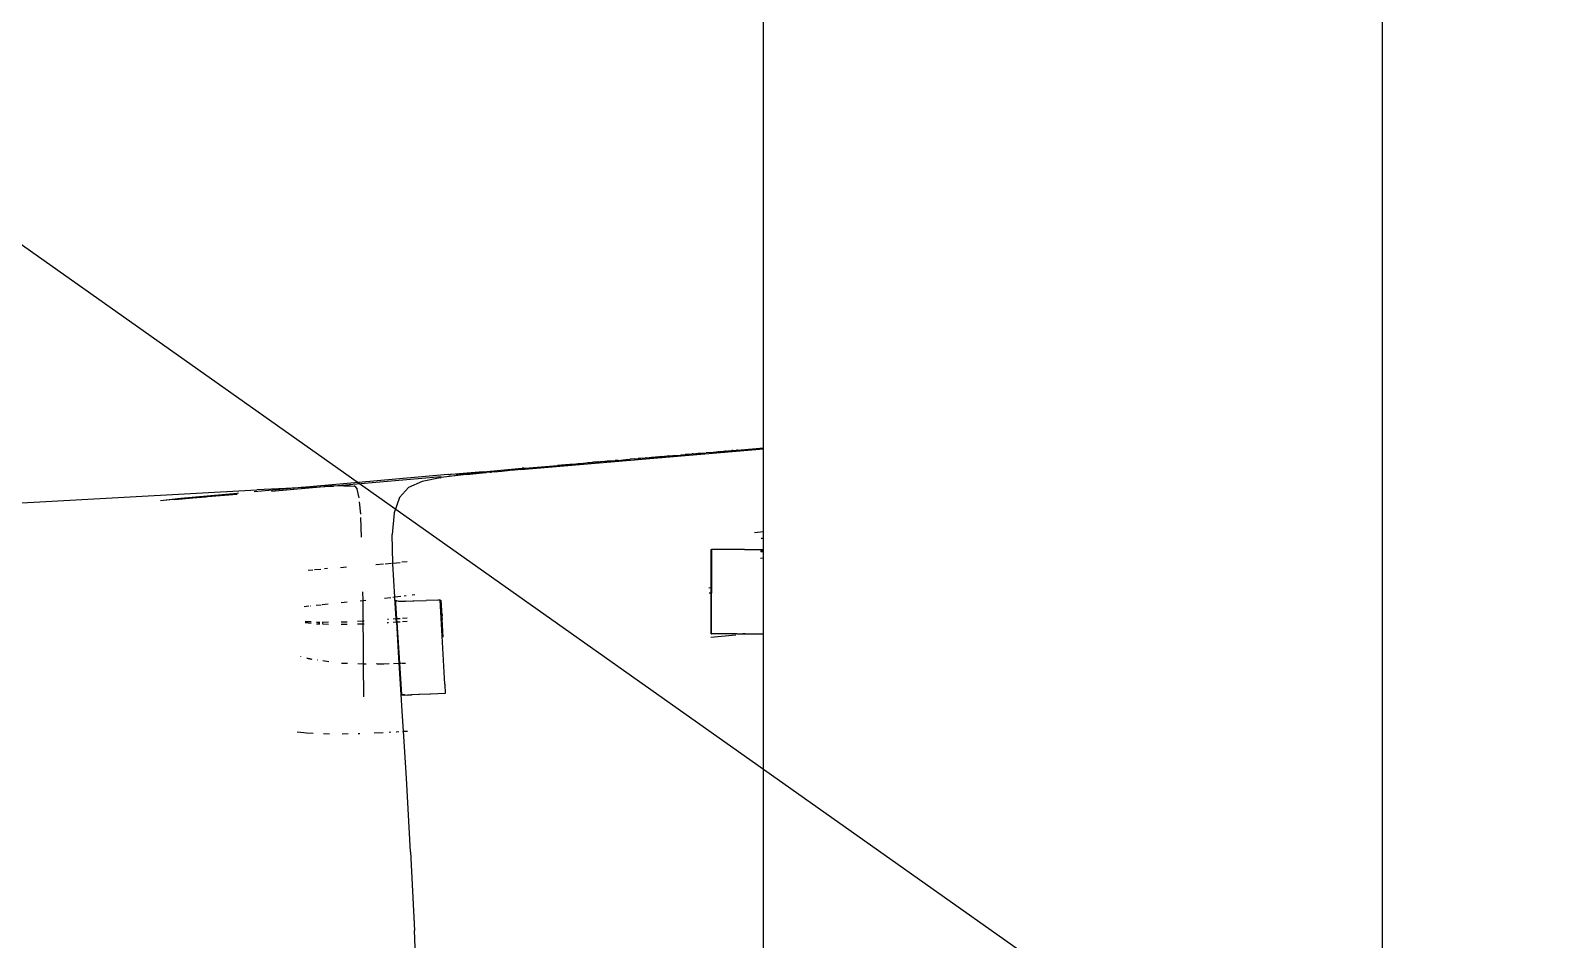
# Model space of a CAD drawing. Header units: millimetres. Extents: x -41292 to 298682, y -22072 to 33155.
# Drawn here: x 29823.4 to 30244.7, y -6070.8 to -5821.1 of the extents above; entities that cross this region are included whole.
import ezdxf

# ---------------------------------------------------------------- set-up
doc = ezdxf.new("R2010")
doc.units = ezdxf.units.MM
doc.layers.add('벽1', color=2, linetype='Continuous')

# ---------------------------------------------------------------- blocks, each defined once
blk = doc.blocks.new('rmfnasesx')
for p, q in [((57657.95, 10483.01), (57657.95, 8943.01)), ((57487.95, 9576.63), (57487.95, 9759.28)), ((57421.29, 9570.69), (57487.95, 9576.44)), ((57480.85, 9576.03), (57487.95, 9576.63)), ((57487.95, 9576.44), (57487.95, 9576.63)), ((57487.95, 9553.65), (57487.95, 9576.44)), ((57434.62, 9572.1), (57431.37, 9571.86)), ((57432.36, 9571.84), (57432.68, 9571.87)), ((57432.68, 9571.87), (57432.84, 9571.89)), ((57433.16, 9571.91), (57432.84, 9571.89)), ((57433.16, 9571.91), (57433.58, 9571.95)), ((57433.65, 9571.94), (57433.58, 9571.95)), ((57433.68, 9571.96), (57433.65, 9571.94)), ((57433.68, 9571.96), (57433.78, 9571.97)), ((57433.78, 9571.97), (57434.86, 9572.05)), ((57434.62, 9572.1), (57434.84, 9572.06)), ((57434.84, 9572.06), (57435.64, 9572.12)), ((57435.64, 9572.12), (57434.86, 9572.05)), ((57435.64, 9572.12), (57435.66, 9572.14)), ((57435.66, 9572.14), (57435.97, 9572.16)), ((57435.97, 9572.16), (57436.1, 9572.16)), ((57436.1, 9572.16), (57436.41, 9572.19)), ((57437.07, 9572.26), (57436.41, 9572.19)), ((57437.11, 9572.27), (57437.07, 9572.26)), ((57437.38, 9572.29), (57437.11, 9572.27)), ((57438.4, 9572.38), (57437.38, 9572.29)), ((57439.22, 9572.48), (57438.4, 9572.38)), ((57439.69, 9572.56), (57439.22, 9572.48)), ((57439.69, 9572.56), (57441.29, 9572.71)), ((57440.13, 9572.54), (57439.69, 9572.56)), ((57440.89, 9572.6), (57440.13, 9572.54)), ((57441.95, 9572.7), (57440.89, 9572.6)), ((57442.41, 9572.8), (57441.29, 9572.71)), ((57442.58, 9572.77), (57441.95, 9572.7)), ((57442.44, 9572.8), (57442.41, 9572.8)), ((57442.44, 9572.8), (57442.59, 9572.82)), ((57442.44, 9572.8), (57442.58, 9572.77)), ((57442.82, 9572.77), (57442.58, 9572.77)), ((57442.82, 9572.77), (57442.59, 9572.82)), ((57443.21, 9572.81), (57442.82, 9572.77)), ((57443.42, 9572.82), (57443.21, 9572.81)), ((57444.38, 9572.92), (57443.42, 9572.82)), ((57444.59, 9572.93), (57444.38, 9572.92)), ((57444.76, 9572.95), (57444.59, 9572.93)), ((57444.8, 9572.95), (57444.76, 9572.95)), ((57444.86, 9572.96), (57444.8, 9572.95)), ((57444.99, 9572.97), (57444.86, 9572.96)), ((57444.99, 9572.97), (57445.11, 9572.98)), ((57445.23, 9572.98), (57445.11, 9572.98)), ((57445.41, 9573), (57445.23, 9572.98)), ((57445.75, 9573.03), (57445.41, 9573)), ((57445.95, 9573.05), (57445.75, 9573.03)), ((57446.01, 9573.05), (57445.95, 9573.05)), ((57446.01, 9573.05), (57446.22, 9573.08)), ((57446.22, 9573.08), (57446.26, 9573.08)), ((57446.26, 9573.08), (57446.46, 9573.09)), ((57446.46, 9573.09), (57446.6, 9573.14)), ((57446.6, 9573.14), (57446.7, 9573.12)), ((57446.7, 9573.12), (57447.25, 9573.15)), ((57447.27, 9573.17), (57447.25, 9573.15)), ((57447.52, 9573.19), (57447.27, 9573.17)), ((57447.72, 9573.19), (57447.52, 9573.19)), ((57448.03, 9573.22), (57447.72, 9573.19)), ((57448.03, 9573.22), (57450.18, 9573.42)), ((57450.18, 9573.42), (57451.22, 9573.54)), ((57451.22, 9573.54), (57451.29, 9573.53)), ((57452.52, 9573.62), (57451.29, 9573.53)), ((57452.52, 9573.62), (57453.53, 9573.71)), ((57453.58, 9573.71), (57453.53, 9573.71)), ((57454.06, 9573.75), (57453.58, 9573.71)), ((57454.22, 9573.77), (57454.06, 9573.75)), ((57454.68, 9573.81), (57454.22, 9573.77)), ((57454.68, 9573.81), (57454.76, 9573.81)), ((57454.76, 9573.81), (57454.92, 9573.83)), ((57454.92, 9573.83), (57455.01, 9573.84)), ((57455.01, 9573.84), (57455.52, 9573.88)), ((57455.59, 9573.88), (57455.52, 9573.88)), ((57455.7, 9573.9), (57455.59, 9573.88)), ((57455.7, 9573.9), (57455.86, 9573.91)), ((57455.86, 9573.91), (57456, 9573.92)), ((57456, 9573.92), (57456.11, 9573.93)), ((57456.11, 9573.93), (57456.26, 9573.94)), ((57456.26, 9573.94), (57456.31, 9573.95)), ((57456.31, 9573.95), (57456.34, 9573.95)), ((57456.34, 9573.95), (57456.37, 9573.95)), ((57456.37, 9573.95), (57456.42, 9573.96)), ((57456.42, 9573.96), (57456.62, 9573.98)), ((57456.62, 9573.98), (57456.73, 9573.98)), ((57456.73, 9573.98), (57456.87, 9573.99)), ((57456.87, 9573.99), (57456.91, 9574)), ((57456.91, 9574), (57457, 9574.01)), ((57457, 9574.01), (57457.19, 9574.02)), ((57457.29, 9574.03), (57457.19, 9574.02)), ((57457.6, 9574.06), (57457.29, 9574.03)), ((57457.6, 9574.06), (57457.65, 9574.06)), ((57457.65, 9574.06), (57457.77, 9574.08)), ((57457.77, 9574.08), (57458, 9574.09)), ((57458, 9574.09), (57458.23, 9574.11)), ((57458.23, 9574.11), (57458.26, 9574.12)), ((57458.3, 9574.12), (57458.26, 9574.12)), ((57458.36, 9574.14), (57458.3, 9574.12)), ((57458.47, 9574.13), (57458.36, 9574.14)), ((57458.71, 9574.15), (57458.47, 9574.13)), ((57458.99, 9574.17), (57458.71, 9574.15)), ((57458.99, 9574.17), (57459.27, 9574.22)), ((57459.27, 9574.22), (57459.33, 9574.23)), ((57459.33, 9574.23), (57459.41, 9574.21)), ((57459.41, 9574.21), (57459.43, 9574.24)), ((57459.47, 9574.22), (57459.41, 9574.21)), ((57459.43, 9574.24), (57459.47, 9574.22)), ((57459.47, 9574.22), (57459.6, 9574.25)), ((57459.61, 9574.23), (57459.47, 9574.22)), ((57459.68, 9574.23), (57459.6, 9574.25)), ((57459.68, 9574.23), (57459.61, 9574.23)), ((57459.86, 9574.27), (57459.68, 9574.23)), ((57459.86, 9574.27), (57459.98, 9574.26)), ((57459.98, 9574.26), (57460.19, 9574.28)), ((57460.19, 9574.28), (57460.26, 9574.3)), ((57460.26, 9574.3), (57460.8, 9574.35)), ((57460.8, 9574.35), (57461.1, 9574.36)), ((57461.1, 9574.36), (57461.5, 9574.41)), ((57461.78, 9574.43), (57461.5, 9574.41)), ((57461.78, 9574.43), (57461.87, 9574.43)), ((57461.87, 9574.43), (57462.19, 9574.45)), ((57462.19, 9574.45), (57462.54, 9574.48)), ((57462.54, 9574.48), (57462.56, 9574.48)), ((57462.56, 9574.48), (57463.08, 9574.54)), ((57463.08, 9574.54), (57463.12, 9574.53)), ((57463.12, 9574.53), (57463.41, 9574.56)), ((57463.41, 9574.56), (57463.81, 9574.59)), ((57463.81, 9574.59), (57465.04, 9574.69)), ((57465.04, 9574.69), (57465.11, 9574.7)), ((57465.11, 9574.7), (57465.47, 9574.73)), ((57465.47, 9574.73), (57465.55, 9574.74)), ((57465.55, 9574.74), (57465.92, 9574.77)), ((57465.92, 9574.77), (57466.45, 9574.82)), ((57466.57, 9574.83), (57466.45, 9574.82)), ((57466.93, 9574.86), (57466.57, 9574.83)), ((57467.17, 9574.88), (57466.93, 9574.86)), ((57467.45, 9574.9), (57467.17, 9574.88)), ((57467.45, 9574.9), (57467.62, 9574.92)), ((57467.62, 9574.92), (57467.66, 9574.92)), ((57467.66, 9574.92), (57467.8, 9574.93)), ((57467.8, 9574.93), (57468.06, 9574.95)), ((57468.06, 9574.95), (57468.12, 9574.96)), ((57468.12, 9574.96), (57468.3, 9574.97)), ((57468.35, 9574.98), (57468.3, 9574.97)), ((57468.54, 9574.99), (57468.35, 9574.98)), ((57468.68, 9575.01), (57468.54, 9574.99)), ((57468.68, 9575.01), (57468.72, 9575.01)), ((57468.72, 9575.01), (57468.77, 9575.01)), ((57468.77, 9575.01), (57468.88, 9575.02)), ((57468.88, 9575.02), (57468.92, 9575.02)), ((57468.92, 9575.02), (57468.97, 9575.03)), ((57468.97, 9575.03), (57469.06, 9575.04)), ((57469.06, 9575.04), (57469.22, 9575.05)), ((57469.22, 9575.05), (57469.28, 9575.06)), ((57469.28, 9575.06), (57469.33, 9575.06)), ((57469.33, 9575.06), (57469.44, 9575.08)), ((57469.44, 9575.08), (57469.84, 9575.1)), ((57469.84, 9575.1), (57469.9, 9575.11)), ((57469.9, 9575.11), (57470.03, 9575.12)), ((57470.11, 9575.13), (57470.03, 9575.12)), ((57470.11, 9575.13), (57470.14, 9575.13)), ((57470.33, 9575.14), (57470.14, 9575.13)), ((57470.36, 9575.15), (57470.33, 9575.14)), ((57470.36, 9575.15), (57470.45, 9575.15)), ((57470.45, 9575.15), (57470.5, 9575.16)), ((57470.5, 9575.16), (57470.55, 9575.16)), ((57470.55, 9575.16), (57470.68, 9575.17)), ((57470.68, 9575.17), (57470.89, 9575.19)), ((57470.89, 9575.19), (57472.17, 9575.3)), ((57473.34, 9575.4), (57472.17, 9575.3)), ((57473.34, 9575.4), (57473.46, 9575.41)), ((57473.46, 9575.41), (57473.64, 9575.42)), ((57473.64, 9575.42), (57474.1, 9575.47)), ((57474.1, 9575.47), (57474.16, 9575.47)), ((57474.16, 9575.47), (57474.39, 9575.49)), ((57474.39, 9575.49), (57474.78, 9575.52)), ((57474.78, 9575.52), (57475.01, 9575.54)), ((57475.01, 9575.54), (57475.51, 9575.58)), ((57475.79, 9575.61), (57475.51, 9575.58)), ((57475.79, 9575.61), (57476.02, 9575.62)), ((57476.02, 9575.62), (57476.76, 9575.69)), ((57476.76, 9575.69), (57476.79, 9575.69)), ((57476.79, 9575.69), (57477.04, 9575.71)), ((57477.04, 9575.71), (57477.23, 9575.73)), ((57477.23, 9575.73), (57477.38, 9575.74)), ((57477.62, 9575.76), (57477.38, 9575.74)), ((57477.67, 9575.77), (57477.62, 9575.76)), ((57477.67, 9575.77), (57477.84, 9575.78)), ((57477.84, 9575.78), (57477.95, 9575.79)), ((57477.95, 9575.79), (57477.99, 9575.79)), ((57477.99, 9575.79), (57478.24, 9575.81)), ((57478.24, 9575.81), (57478.45, 9575.83)), ((57478.45, 9575.83), (57478.7, 9575.85)), ((57478.7, 9575.85), (57478.84, 9575.86)), ((57478.84, 9575.86), (57478.95, 9575.87)), ((57478.95, 9575.87), (57479, 9575.88)), ((57479, 9575.88), (57479.14, 9575.89)), ((57479.14, 9575.89), (57479.2, 9575.89)), ((57479.2, 9575.89), (57479.25, 9575.9)), ((57479.51, 9575.92), (57479.25, 9575.9)), ((57479.51, 9575.92), (57479.57, 9575.92)), ((57479.57, 9575.92), (57479.6, 9575.93)), ((57479.6, 9575.93), (57479.73, 9575.94)), ((57479.73, 9575.94), (57479.99, 9575.96)), ((57479.99, 9575.96), (57480.02, 9575.96)), ((57480.02, 9575.96), (57480.08, 9575.97)), ((57480.08, 9575.97), (57480.11, 9575.97)), ((57480.11, 9575.97), (57480.23, 9575.98)), ((57480.23, 9575.98), (57480.29, 9575.98)), ((57480.29, 9575.98), (57480.52, 9576)), ((57480.52, 9576), (57480.65, 9576.01)), ((57480.76, 9576.02), (57480.65, 9576.01)), ((57480.85, 9576.03), (57480.76, 9576.02)), ((57369.89, 9566.25), (57399.39, 9568.81)), ((57401.24, 9569.3), (57380.83, 9567.53)), ((57399.12, 9568.47), (57394.17, 9567.44)), ((57399.12, 9568.47), (57399.4, 9568.5)), ((57405.5, 9569.21), (57399.4, 9568.5)), ((57401.39, 9569.31), (57401.24, 9569.3)), ((57401.39, 9569.31), (57401.53, 9569.32)), ((57401.53, 9569.32), (57401.65, 9569.31)), ((57401.65, 9569.31), (57401.68, 9569.33)), ((57401.68, 9569.33), (57401.85, 9569.35)), ((57402.04, 9569.35), (57401.85, 9569.35)), ((57402.04, 9569.35), (57402.13, 9569.36)), ((57410.99, 9570.11), (57402.13, 9569.36)), ((57405.5, 9569.21), (57403.11, 9568.99)), ((57410.7, 9569.78), (57403.56, 9569.17)), ((57406.49, 9569.31), (57405.5, 9569.21)), ((57406.49, 9569.31), (57410.7, 9569.78)), ((57410.79, 9569.79), (57410.7, 9569.78)), ((57410.79, 9569.79), (57411.54, 9569.87)), ((57410.99, 9570.11), (57421.67, 9571.04)), ((57411.54, 9569.87), (57411.8, 9569.9)), ((57411.8, 9569.9), (57411.87, 9569.91)), ((57412.9, 9569.97), (57411.87, 9569.91)), ((57412.9, 9569.97), (57413.25, 9570)), ((57413.98, 9570.08), (57413.25, 9570)), ((57413.98, 9570.08), (57416.06, 9570.28)), ((57421.29, 9570.69), (57416.06, 9570.28)), ((57416.06, 9570.28), (57417.61, 9570.46)), ((57417.61, 9570.46), (57417.97, 9570.5)), ((57417.97, 9570.5), (57418.26, 9570.53)), ((57418.26, 9570.53), (57419.5, 9570.65)), ((57419.5, 9570.65), (57419.57, 9570.65)), ((57419.57, 9570.65), (57421.47, 9570.84)), ((57421.47, 9570.84), (57421.91, 9570.88)), ((57422.05, 9571.08), (57421.67, 9571.04)), ((57421.91, 9570.88), (57421.94, 9570.88)), ((57421.94, 9570.88), (57422, 9570.89)), ((57422.13, 9570.9), (57422, 9570.89)), ((57422.1, 9571.07), (57422.05, 9571.08)), ((57422.1, 9571.07), (57422.21, 9571.09)), ((57422.13, 9570.9), (57422.17, 9570.9)), ((57422.17, 9570.9), (57422.75, 9570.96)), ((57422.21, 9571.09), (57422.41, 9571.11)), ((57422.41, 9571.11), (57422.46, 9571.11)), ((57422.46, 9571.11), (57422.53, 9571.11)), ((57422.53, 9571.11), (57431.37, 9571.86)), ((57422.75, 9570.96), (57422.82, 9570.94)), ((57423.33, 9571.01), (57422.82, 9570.94)), ((57423.66, 9571.04), (57423.33, 9571.01)), ((57423.74, 9571.05), (57423.66, 9571.04)), ((57423.91, 9571.04), (57423.74, 9571.05)), ((57424.32, 9571.1), (57423.91, 9571.04)), ((57424.59, 9571.1), (57424.32, 9571.1)), ((57424.88, 9571.15), (57424.59, 9571.1)), ((57425, 9571.14), (57424.88, 9571.15)), ((57425, 9571.14), (57425.27, 9571.17)), ((57425.27, 9571.17), (57425.68, 9571.23)), ((57425.68, 9571.23), (57431.28, 9571.74)), ((57431.28, 9571.74), (57432.32, 9571.84)), ((57432.32, 9571.84), (57432.36, 9571.84)), ((57222.8, 9558.16), (57348.73, 9565.1)), ((57343.33, 9564.17), (57327.9, 9562.71)), ((57335.18, 9563.26), (57343.37, 9563.97)), ((57343.71, 9564.21), (57343.33, 9564.17)), ((57360.12, 9565.69), (57348.04, 9564.6)), ((57356.72, 9565.53), (57348.73, 9565.1)), ((57352.81, 9564.78), (57367.16, 9566.02)), ((57360.12, 9565.69), (57356.72, 9565.53)), ((57360.94, 9565.73), (57360.12, 9565.69)), ((57360.94, 9565.73), (57362.7, 9565.82)), ((57361.25, 9565.8), (57360.94, 9565.73)), ((57380.83, 9567.53), (57361.25, 9565.8)), ((57362.7, 9565.82), (57365.97, 9565.97)), ((57365.97, 9565.97), (57367.16, 9566.02)), ((57367.16, 9566.02), (57367.23, 9566.02)), ((57367.23, 9566.02), (57367.44, 9566.03)), ((57369.89, 9566.25), (57367.44, 9566.03)), ((57367.44, 9566.03), (57369.81, 9566.13)), ((57372.69, 9566.2), (57369.81, 9566.13)), ((57372.69, 9566.2), (57374.56, 9566.19)), ((57374.56, 9566.19), (57375.48, 9566.12)), ((57375.7, 9566.1), (57375.48, 9566.12)), ((57375.7, 9566.1), (57376.35, 9565.27)), ((57376.88, 9562.92), (57376.35, 9565.27)), ((57387.93, 9562.99), (57390.42, 9565.73)), ((57394.17, 9567.44), (57390.42, 9565.73)), ((57327.9, 9562.71), (57322.3, 9562.13)), ((57325.83, 9562.45), (57322.3, 9562.13)), ((57326.22, 9562.47), (57325.83, 9562.45)), ((57326.22, 9562.47), (57331.15, 9562.9)), ((57331.15, 9562.9), (57334.78, 9563.22)), ((57334.78, 9563.22), (57335.18, 9563.26)), ((57377.3, 9558.45), (57376.98, 9561.84)), ((57387.93, 9562.99), (57386.53, 9558.84)), ((57377.57, 9552.16), (57377.34, 9557.52)), ((57386.53, 9558.84), (57385.99, 9552.89)), ((57386.13, 9545.02), (57385.96, 9552.89)), ((57386.13, 9545.02), (57385.99, 9552.89)), ((57485.51, 9553.44), (57487.95, 9553.65)), ((57487.32, 9551.64), (57487.35, 9551.7)), ((57487.35, 9551.7), (57487.41, 9551.78)), ((57487.41, 9551.78), (57487.47, 9551.83)), ((57487.47, 9551.83), (57487.55, 9551.86)), ((57487.55, 9551.86), (57487.64, 9551.88)), ((57487.64, 9551.88), (57487.72, 9551.89)), ((57487.95, 9548.74), (57487.95, 9553.65)), ((57473.58, 9544.92), (57473.58, 9548.74)), ((57473.58, 9548.74), (57473.65, 9548.74)), ((57473.65, 9548.74), (57473.65, 9544.93)), ((57482.41, 9548.74), (57473.65, 9548.74)), ((57482.47, 9548.74), (57482.41, 9548.74)), ((57482.72, 9548.74), (57482.47, 9548.74)), ((57482.72, 9548.74), (57487.37, 9548.74)), ((57487.48, 9548.22), (57487.13, 9548.19)), ((57487.22, 9548.18), (57487.13, 9548.19)), ((57487.22, 9548.18), (57487.3, 9548.23)), ((57487.38, 9548.23), (57487.3, 9548.23)), ((57487.34, 9548.16), (57487.48, 9548.22)), ((57487.37, 9548.65), (57487.37, 9548.74)), ((57487.37, 9548.74), (57487.95, 9548.74)), ((57487.39, 9548.51), (57487.37, 9548.65)), ((57487.38, 9548.23), (57487.57, 9548.25)), ((57487.38, 9548.23), (57487.55, 9548.24)), ((57487.38, 9548.23), (57487.48, 9548.22)), ((57487.4, 9548.4), (57487.39, 9548.51)), ((57487.42, 9548.32), (57487.4, 9548.4)), ((57487.55, 9548.24), (57487.41, 9548.23)), ((57487.41, 9548.23), (57487.48, 9548.22)), ((57487.44, 9548.28), (57487.42, 9548.32)), ((57487.48, 9548.25), (57487.44, 9548.28)), ((57487.52, 9548.25), (57487.48, 9548.25)), ((57487.48, 9548.22), (57487.52, 9548.25)), ((57487.48, 9548.22), (57487.6, 9548.24)), ((57487.57, 9548.25), (57487.52, 9548.25)), ((57487.52, 9548.25), (57487.59, 9548.22)), ((57487.55, 9548.24), (57487.64, 9548.25)), ((57487.6, 9548.24), (57487.55, 9548.24)), ((57487.64, 9548.25), (57487.57, 9548.25)), ((57487.59, 9548.22), (57487.68, 9548.25)), ((57487.73, 9548.21), (57487.59, 9548.22)), ((57487.59, 9548.22), (57487.73, 9548.21)), ((57487.68, 9548.25), (57487.6, 9548.24)), ((57487.68, 9548.25), (57487.64, 9548.25)), ((57487.73, 9548.25), (57487.68, 9548.25)), ((57487.79, 9548.26), (57487.73, 9548.21)), ((57487.76, 9548.25), (57487.73, 9548.25)), ((57487.73, 9548.21), (57487.95, 9548.24)), ((57487.94, 9548.21), (57487.73, 9548.21)), ((57487.79, 9548.26), (57487.76, 9548.25)), ((57487.82, 9548.26), (57487.79, 9548.26)), ((57487.87, 9548.26), (57487.82, 9548.26)), ((57487.91, 9548.27), (57487.87, 9548.26)), ((57487.95, 9548.26), (57487.91, 9548.27)), ((57487.95, 9548.27), (57487.91, 9548.27)), ((57487.94, 9548.21), (57487.95, 9548.74)), ((57487.95, 9546.38), (57487.94, 9548.21)), ((57362.9, 9543.05), (57364.16, 9543.16)), ((57364.59, 9543.2), (57366.36, 9543.35)), ((57368.18, 9543.5), (57367.38, 9543.43)), ((57371.77, 9543.8), (57373.44, 9543.95)), ((57381.43, 9544.62), (57383.58, 9544.8)), ((57384.06, 9544.84), (57385.74, 9544.99)), ((57385.96, 9545.01), (57386.13, 9545.02)), ((57386.13, 9545.02), (57388.19, 9545.19)), ((57386.13, 9544.77), (57386.13, 9545.02)), ((57386.66, 9535.65), (57386.13, 9544.77)), ((57390.11, 9545.36), (57388.56, 9545.23)), ((57473.58, 9544.92), (57473.65, 9544.93)), ((57473.58, 9542.75), (57473.58, 9544.92)), ((57473.59, 9538.27), (57473.58, 9542.75)), ((57473.65, 9544.93), (57473.66, 9538.29)), ((57487.1, 9546.3), (57487.15, 9546.3)), ((57487.95, 9546.38), (57487.15, 9546.3)), ((57487.95, 9525.53), (57487.95, 9546.38)), ((57472.98, 9538.2), (57473.59, 9538.27)), ((57473.66, 9538.29), (57473.59, 9538.27)), ((57473.59, 9536.76), (57473.59, 9538.27)), ((57473.66, 9538.29), (57473.66, 9536.77)), ((57373.57, 9534.25), (57371.91, 9534.07)), ((57377.14, 9534.63), (57377.94, 9534.71)), ((57377.94, 9534.71), (57377.91, 9537.09)), ((57377.94, 9534.71), (57378.72, 9534.8)), ((57378, 9529.1), (57377.94, 9534.71)), ((57383.85, 9535.35), (57385.59, 9535.53)), ((57386.66, 9535.65), (57386.12, 9535.59)), ((57388.37, 9535.83), (57386.66, 9535.65)), ((57386.72, 9534.76), (57386.66, 9535.65)), ((57386.72, 9534.76), (57386.95, 9534.78)), ((57386.72, 9534.76), (57386.74, 9534.73)), ((57386.74, 9534.73), (57386.79, 9534.69)), ((57386.74, 9534.1), (57386.74, 9534.73)), ((57386.77, 9534), (57386.74, 9534.1)), ((57387.05, 9529.65), (57386.77, 9534)), ((57386.79, 9534.69), (57386.87, 9534.66)), ((57386.99, 9534.63), (57386.87, 9534.66)), ((57386.95, 9534.78), (57386.96, 9534.75)), ((57386.96, 9534.75), (57387.01, 9534.7)), ((57386.99, 9534.63), (57387.01, 9534.7)), ((57387.15, 9534.6), (57386.99, 9534.63)), ((57386.99, 9534.01), (57386.99, 9534.63)), ((57387.27, 9529.67), (57386.99, 9534.01)), ((57387.01, 9534.7), (57387.1, 9534.67)), ((57387.1, 9534.67), (57387.21, 9534.64)), ((57387.21, 9534.64), (57387.15, 9534.6)), ((57387.34, 9534.58), (57387.21, 9534.64)), ((57387.37, 9534.62), (57387.34, 9534.58)), ((57387.49, 9534.58), (57387.37, 9534.62)), ((57387.57, 9534.6), (57387.49, 9534.58)), ((57387.67, 9534.57), (57387.57, 9534.6)), ((57387.67, 9534.57), (57387.71, 9534.59)), ((57387.71, 9534.59), (57387.89, 9534.58)), ((57387.89, 9534.58), (57388.11, 9534.57)), ((57388.11, 9534.57), (57388.34, 9534.58)), ((57388.34, 9534.58), (57388.38, 9534.57)), ((57388.38, 9534.57), (57389.42, 9534.59)), ((57389.8, 9535.98), (57389.26, 9535.93)), ((57389.42, 9534.59), (57389.65, 9534.6)), ((57389.65, 9534.6), (57389.73, 9534.59)), ((57389.73, 9534.59), (57391.65, 9534.64)), ((57392.18, 9536.24), (57391.43, 9536.16)), ((57391.65, 9534.64), (57391.87, 9534.65)), ((57391.87, 9534.65), (57391.94, 9534.64)), ((57391.94, 9534.64), (57395.29, 9534.73)), ((57398.63, 9534.82), (57395.29, 9534.73)), ((57398.7, 9534.83), (57398.63, 9534.82)), ((57398.86, 9534.84), (57398.7, 9534.83)), ((57399.13, 9534.84), (57398.86, 9534.84)), ((57399.13, 9534.84), (57399.35, 9534.85)), ((57400.38, 9511.73), (57399.13, 9534.84)), ((57399.35, 9534.85), (57399.58, 9530.62)), ((57473.59, 9536.76), (57473.06, 9536.71)), ((57473.66, 9536.77), (57473.59, 9536.76)), ((57473.6, 9525.53), (57473.59, 9536.76)), ((57473.67, 9525.53), (57473.66, 9536.77)), ((57363.08, 9533.13), (57361.81, 9533)), ((57363.65, 9533.19), (57363.54, 9533.18)), ((57366.43, 9533.49), (57365.05, 9533.34)), ((57368.4, 9533.7), (57366.68, 9533.51)), ((57390.05, 9529.87), (57388.76, 9529.77)), ((57399.84, 9530.64), (57399.58, 9530.62)), ((57399.58, 9530.62), (57399.63, 9529.62)), ((57362.01, 9529.02), (57363.68, 9528.93)), ((57362.02, 9528.97), (57363.69, 9528.84)), ((57363.7, 9528.38), (57362.04, 9528.55)), ((57365.15, 9528.86), (57366.11, 9528.81)), ((57365.15, 9528.73), (57365.67, 9528.69)), ((57366.08, 9528.24), (57365.16, 9528.27)), ((57365.67, 9528.69), (57366.1, 9528.66)), ((57366.76, 9528.82), (57368.47, 9528.83)), ((57366.76, 9528.61), (57367.04, 9528.59)), ((57368.48, 9528.17), (57366.77, 9528.22)), ((57371.97, 9528.87), (57373.63, 9528.88)), ((57373.63, 9528.17), (57371.97, 9528.14)), ((57376.43, 9529.02), (57378, 9529.1)), ((57377.69, 9528.24), (57376.44, 9528.22)), ((57378.01, 9528.26), (57377.69, 9528.24)), ((57378, 9529.1), (57378.26, 9529.11)), ((57378.01, 9528.26), (57378, 9529.1)), ((57378.28, 9528.27), (57378.01, 9528.26)), ((57378.07, 9523.73), (57378.01, 9528.26)), ((57384.94, 9528.61), (57384.62, 9528.6)), ((57384.92, 9529.5), (57384.7, 9529.48)), ((57387.05, 9529.65), (57386.21, 9529.59)), ((57387.11, 9528.73), (57386.21, 9528.68)), ((57387.27, 9529.67), (57387.05, 9529.65)), ((57387.11, 9528.73), (57387.05, 9529.65)), ((57387.33, 9528.74), (57387.11, 9528.73)), ((57387.11, 9528.73), (57387.63, 9520.49)), ((57388.12, 9529.73), (57387.27, 9529.67)), ((57387.33, 9528.74), (57387.27, 9529.67)), ((57387.41, 9528.74), (57387.33, 9528.74)), ((57388.07, 9517.48), (57387.33, 9528.74)), ((57388.19, 9528.8), (57387.41, 9528.74)), ((57390.11, 9528.93), (57388.82, 9528.84)), ((57399.85, 9529.64), (57399.63, 9529.62)), ((57399.63, 9529.62), (57399.9, 9524.64)), ((57473.6, 9525.53), (57473.67, 9525.53)), ((57480.6, 9525.53), (57473.67, 9525.53)), ((57480.6, 9525.53), (57480.66, 9525.53)), ((57480.66, 9525.53), (57482.24, 9525.53)), ((57482.24, 9525.53), (57482.93, 9525.6)), ((57482.86, 9525.53), (57482.24, 9525.53)), ((57482.93, 9525.53), (57482.86, 9525.53)), ((57482.93, 9525.53), (57487.95, 9525.53)), ((57487.95, 9194.25), (57487.95, 9525.53)), ((57378.11, 9517.35), (57378.07, 9523.73)), ((57473.52, 9524.64), (57480.34, 9525.34)), ((57360.74, 9519.4), (57360.8, 9519.38)), ((57360.74, 9519.34), (57360.8, 9519.32)), ((57362.54, 9518.89), (57363.7, 9518.57)), ((57363.7, 9518.57), (57362.54, 9518.84)), ((57363.96, 9518.53), (57363.7, 9518.57)), ((57365.41, 9518.34), (57365.37, 9518.34)), ((57368.59, 9517.91), (57366.92, 9518.14)), ((57372.06, 9517.51), (57373.72, 9517.47)), ((57376.53, 9517.39), (57378.11, 9517.35)), ((57378.11, 9517.35), (57378.77, 9517.33)), ((57378.17, 9508.29), (57378.11, 9517.35)), ((57381.8, 9517.32), (57381.66, 9517.33)), ((57381.8, 9517.32), (57383.54, 9517.37)), ((57383.66, 9517.37), (57385.15, 9517.41)), ((57386.28, 9517.43), (57387.75, 9517.47)), ((57387.65, 9520.42), (57387.63, 9520.49)), ((57387.83, 9517.47), (57387.65, 9520.42)), ((57387.83, 9517.47), (57388.07, 9517.48)), ((57388.41, 9508.91), (57387.83, 9517.47)), ((57388.07, 9517.48), (57388.34, 9517.49)), ((57388.63, 9508.92), (57388.07, 9517.48)), ((57388.5, 9517.49), (57389.64, 9517.52)), ((57388.5, 9517.49), (57389.64, 9517.49)), ((57388.41, 9508.91), (57388.63, 9508.92)), ((57388.43, 9508.87), (57388.41, 9508.91)), ((57388.49, 9508.84), (57388.43, 9508.87)), ((57388.7, 9504.31), (57388.43, 9508.87)), ((57388.57, 9508.81), (57388.49, 9508.84)), ((57388.57, 9508.81), (57388.7, 9508.79)), ((57388.66, 9508.89), (57388.63, 9508.92)), ((57388.71, 9508.85), (57388.66, 9508.89)), ((57388.7, 9508.79), (57388.88, 9508.77)), ((57388.8, 9508.82), (57388.71, 9508.85)), ((57388.88, 9508.77), (57388.8, 9508.82)), ((57388.88, 9508.77), (57388.92, 9508.8)), ((57389.1, 9508.78), (57388.92, 9508.8)), ((57388.92, 9508.8), (57389.11, 9508.76)), ((57389.33, 9508.77), (57389.1, 9508.78)), ((57389.11, 9508.76), (57389.33, 9508.77)), ((57389.33, 9508.77), (57389.42, 9508.75)), ((57389.42, 9508.75), (57389.64, 9508.77)), ((57389.64, 9508.77), (57390.05, 9508.76)), ((57390.05, 9508.76), (57390.27, 9508.77)), ((57390.27, 9508.77), (57391.25, 9508.8)), ((57391.47, 9508.81), (57391.25, 9508.8)), ((57393.26, 9508.87), (57391.47, 9508.81)), ((57393.48, 9508.88), (57393.26, 9508.87)), ((57396.3, 9508.98), (57393.48, 9508.88)), ((57396.52, 9508.99), (57396.3, 9508.98)), ((57400.48, 9509.14), (57396.52, 9508.99)), ((57400.38, 9511.73), (57400.52, 9509.15)), ((57400.38, 9511.73), (57400.48, 9509.14)), ((57400.52, 9509.15), (57400.48, 9509.14)), ((57389.05, 9498.79), (57388.7, 9504.31)), ((57359.86, 9498.62), (57361.66, 9498.43)), ((57361.72, 9498.42), (57362.39, 9498.35)), ((57362.39, 9498.35), (57364.23, 9498.29)), ((57367.05, 9498.2), (57368.71, 9498.14)), ((57372.18, 9498.14), (57373.84, 9498.17)), ((57376.64, 9498.22), (57377.09, 9498.23)), ((57380.98, 9498.37), (57383.49, 9498.5)), ((57385.11, 9498.58), (57385.59, 9498.61)), ((57387.08, 9498.68), (57387.76, 9498.72)), ((57388.85, 9498.78), (57389.05, 9498.79)), ((57389.05, 9498.79), (57389.25, 9498.8)), ((57389.86, 9485.94), (57389.05, 9498.79)), ((57389.25, 9498.8), (57389.8, 9498.84)), ((57389.88, 9498.84), (57390.12, 9498.86)), ((57391.02, 9465.72), (57389.86, 9485.94)), ((57391.02, 9465.72), (57392.08, 9444.04)), ((57392.96, 9421.26), (57392.08, 9444.04))]:
    blk.add_line(p, q)

msp = doc.modelspace()

# ---------------------------------------------------------------- linework, layer by layer
msp.add_lwpolyline([(21289.27, 153.15), (42289.27, -14696.85)])
at = {"layer": '벽1'}
msp.add_line((30194.67, -4229.42), (30194.67, -6569.42), dxfattribs=at)

# ---------------------------------------------------------------- block references
msp.add_blockref('rmfnasesx', (-27463.27, -15512.43))

doc.saveas('drawing.dxf')
